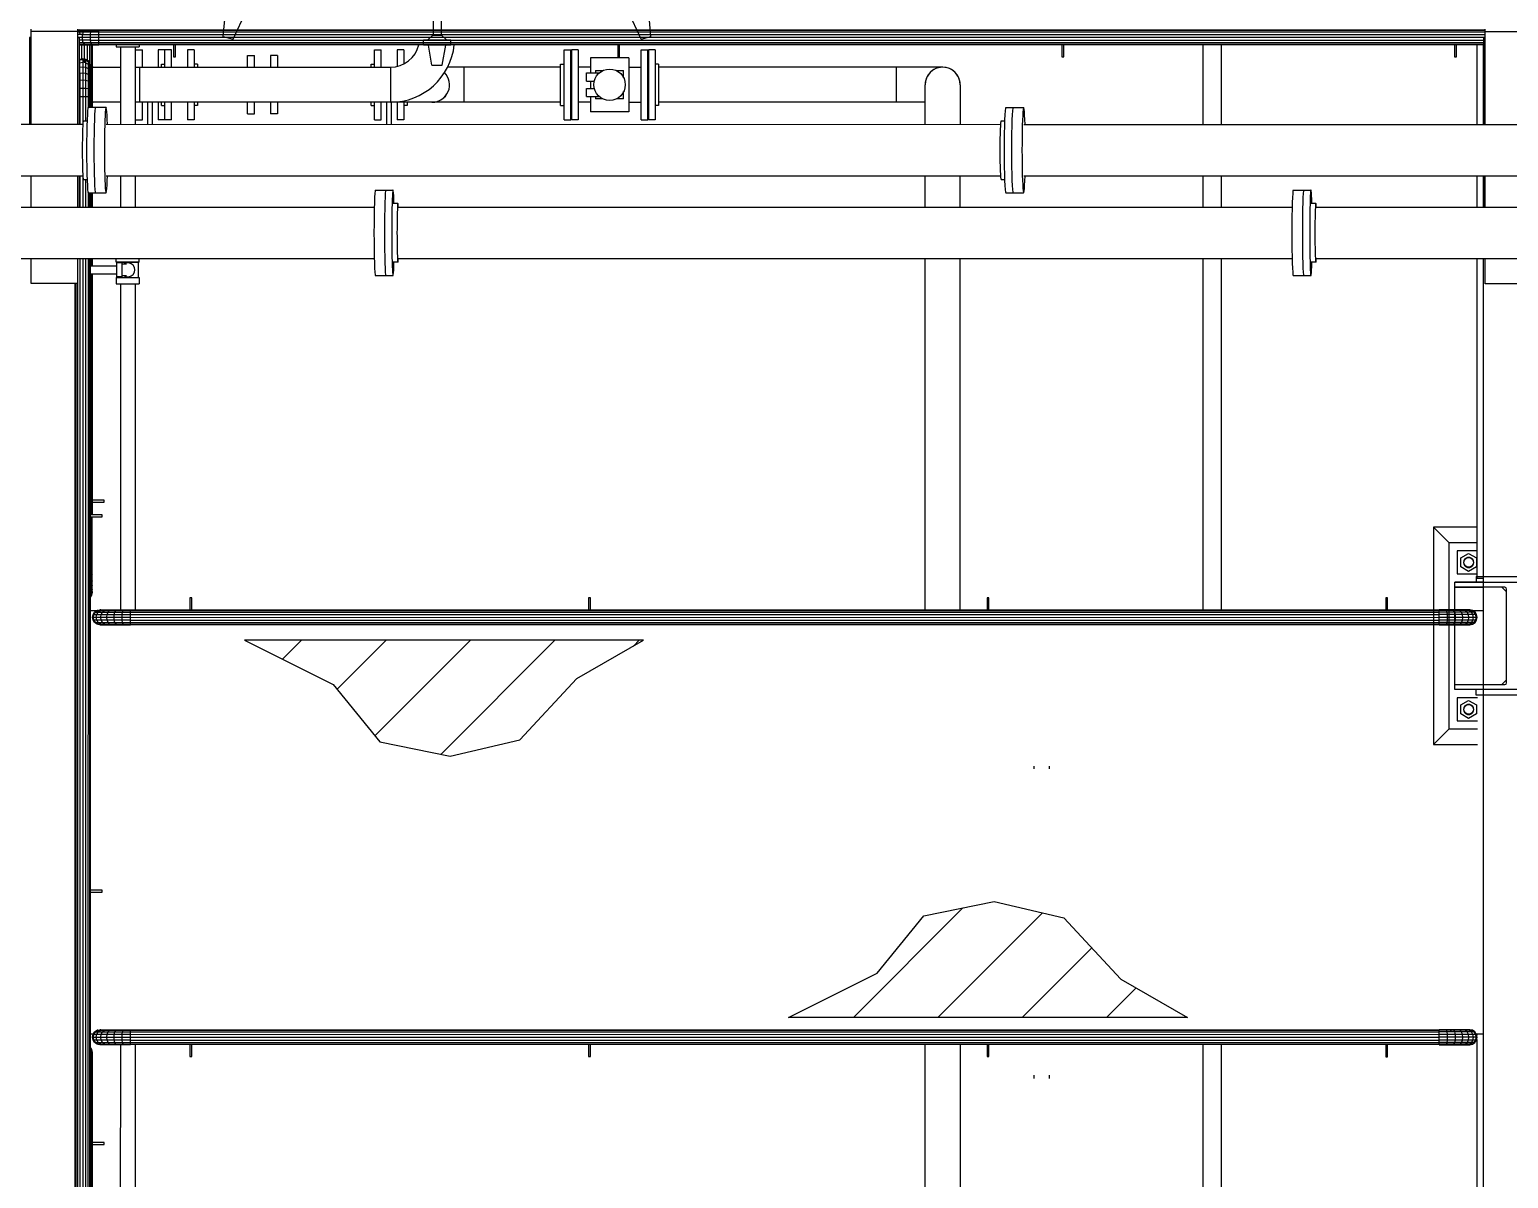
# Model space of a CAD drawing. Header units: metres. Extents: x 0 to 63075, y 0 to 44550.
# Drawn here: x 53892 to 54617, y 39429 to 39992 of the extents above; entities that cross this region are included whole.
import ezdxf

# ---------------------------------------------------------------- set-up
doc = ezdxf.new("R2010")
doc.units = ezdxf.units.M
doc.header["$LTSCALE"] = 75
for name, color, linetype in [('GSB', 7, 'Continuous'), ('ML6', 1, 'Continuous'), ('SL1', 8, 'Continuous')]:
    doc.layers.add(name, color=color, linetype=linetype)
pattern_1 = [(44.99813, (326091.56, -18363.04), (-137.8813, 137.89033), [])]

# ---------------------------------------------------------------- blocks, each defined once
blk = doc.blocks.new('A$C6bae614f')
at = {"layer": 'SL1'}
h = blk.add_hatch(dxfattribs=at)
h.set_pattern_fill('_USER', color=256, scale=195, angle=44.9981, style=0, pattern_type=0)
h.set_pattern_definition(pattern_1)
h.paths.add_polyline_path([(375044.6, 39139.6), (373741.3, 39139.7), (374030.6, 38995.4), (374183.1, 38808.2), (374412.5, 38761.2), (374640.9, 38814.4), (374827.2, 39014.7)])
h = blk.add_hatch(dxfattribs=at)
h.set_pattern_fill('_USER', color=256, scale=195, angle=44.9981, style=0, pattern_type=0)
h.set_pattern_definition(pattern_1)
h.paths.add_polyline_path([(376821.8, 37908.5), (375518.5, 37908.5), (375807.8, 38052.8), (375960.3, 38239.9), (376189.7, 38286.9), (376418.1, 38233.7), (376604.4, 38033.4)])
for p, q in [((374357.8, 41243), (374357.6, 41114.9)), ((374382.7, 41243), (374383, 41114.9)), ((373671.5, 41111.4), (373677.4, 41178.1)), ((373704, 41102.7), (373732.3, 41163.4)), ((375036.6, 41102.6), (375008.3, 41163.3)), ((375069, 41111.3), (375063.2, 41178)), ((373044.3, 40824.5), (373044.3, 41134.9)), ((373044.3, 41128.3), (373196.3, 41128.3)), ((373196.3, 40824.5), (373196.3, 41134.9)), ((373196.3, 41133.2), (373202.9, 41133.2)), ((373197.1, 41131.3), (373196.3, 41130.4)), ((373196.3, 41131.3), (373197.1, 41131.3)), ((373196.3, 41126), (373214.4, 41126)), ((373212.1, 41118.1), (373196.3, 41118.1)), ((373202.9, 41133.2), (373197.1, 41131.3)), ((373197.1, 41131.3), (373217.8, 41131.3)), ((373200.6, 41126), (373204.7, 41118.1)), ((373202.9, 41133.2), (373221.9, 41133.2)), ((373211.3, 41108.8), (373212.1, 41118.1)), ((373214.4, 41126), (373212.1, 41118.1)), ((373212.1, 41118.1), (373238, 41118.1)), ((373213.7, 41126), (373214.1, 41125)), ((373214.4, 41126), (373217.8, 41131.3)), ((373214.4, 41126), (373239.2, 41126)), ((373217.8, 41131.3), (373221.9, 41133.2)), ((373217.8, 41131.3), (373241, 41131.3)), ((373221.9, 41133.2), (373243, 41133.2)), ((373237.6, 41108.8), (373238, 41118.1)), ((373238, 41118.1), (373239.2, 41126)), ((373238, 41118.1), (373265.3, 41118.1)), ((373239.2, 41126), (373241, 41131.3)), ((373239.2, 41126), (373265.3, 41126)), ((373241, 41131.3), (373243, 41133.2)), ((373241, 41131.3), (373265.3, 41131.3)), ((373243, 41133.2), (373265.3, 41133.2)), ((373265.3, 41133.2), (377794.3, 41133)), ((373265.3, 41131.3), (373265.3, 41133.2)), ((373265.3, 41126), (373265.3, 41131.3)), ((373265.3, 41131.3), (377794.3, 41131.2)), ((373265.3, 41118.1), (373265.3, 41126)), ((373265.3, 41126), (377794.3, 41125.9)), ((373265.3, 41118.1), (377794.3, 41118)), ((373265.3, 41108.8), (373265.3, 41118.1)), ((374354.7, 41114.9), (374338.8, 41098.9)), ((374385.8, 41114.9), (374354.7, 41114.9)), ((374385.8, 41114.9), (374401.8, 41098.9)), ((377794.3, 40824.3), (377794.3, 41134.7)), ((377794.3, 41128.1), (377946.3, 41128.1)), ((373044.3, 41108.3), (373039.1, 41108.3)), ((373039.1, 41108.3), (373039.1, 40824.5)), ((373196.3, 41108.8), (373211.3, 41108.8)), ((373196.3, 41108.3), (373201.5, 41108.3)), ((373201.5, 40824.5), (373201.5, 41108.3)), ((373212.1, 41099.4), (373201.5, 41099.4)), ((373201.5, 41091.5), (373214.4, 41091.5)), ((373201.5, 41086.2), (373217.8, 41086.2)), ((373202.9, 41084.4), (373201.5, 41084.8)), ((373201.5, 41084.4), (373202.9, 41084.4)), ((373202.9, 41084.4), (373221.9, 41084.4)), ((373209.4, 41039.1), (373209.4, 41084.4)), ((373212.1, 41099.4), (373211.3, 41108.8)), ((373211.3, 41108.8), (373237.6, 41108.8)), ((373238, 41099.4), (373212.1, 41099.4)), ((373214.4, 41091.5), (373212.1, 41099.4)), ((373217.8, 41086.2), (373214.4, 41091.5)), ((373214.4, 41091.5), (373239.2, 41091.5)), ((373217.8, 41086.2), (373241, 41086.2)), ((373221.9, 41084.4), (373217.8, 41086.2)), ((373218.8, 41038.4), (373218.8, 41084.4)), ((373221.9, 41084.4), (373243, 41084.4)), ((373228.1, 41033.6), (373228.1, 41084.4)), ((373236, 41019.8), (373236, 41084.4)), ((373238, 41099.4), (373237.6, 41108.8)), ((373237.6, 41108.8), (373265.3, 41108.8)), ((373238, 41099.4), (377789.1, 41099.3)), ((373239.2, 41091.5), (373238, 41099.4)), ((373239.2, 41091.5), (373265.3, 41091.5)), ((373241, 41086.2), (373239.2, 41091.5)), ((373241, 41086.2), (373265.3, 41086.2)), ((373243, 41084.4), (373241, 41086.2)), ((373241.3, 40880), (373241.3, 41084.4)), ((373243, 41084.4), (373265.3, 41084.4)), ((373243.2, 41084.4), (373243.2, 40880)), ((373265.3, 41099.4), (373265.3, 41108.8)), ((373265.3, 41108.8), (377794.3, 41108.6)), ((373265.3, 41091.5), (373265.3, 41099.4)), ((373265.3, 41086.2), (373265.3, 41091.5)), ((373265.3, 41091.5), (377789.1, 41091.4)), ((373265.3, 41084.4), (373265.3, 41086.2)), ((373265.3, 41086.2), (377789.1, 41086.1)), ((377789.1, 41084.2), (373265.3, 41084.4)), ((373321.9, 41084.4), (373321.9, 41077.9)), ((373321.9, 41077.9), (373397.3, 41077.9)), ((373335.5, 41077.9), (373335.5, 40824.4)), ((373383.7, 41077.9), (373383.7, 40824.4)), ((373385, 41011), (373385, 41068.2)), ((373385, 41068.2), (373407.4, 41068.2)), ((373397.3, 41084.4), (373397.3, 41077.9)), ((373407.4, 41011), (373407.4, 41068.2)), ((373458.9, 41068.2), (373458.9, 41011)), ((373502.9, 41068.2), (373458.9, 41068.2)), ((373480.5, 41011), (373480.5, 41068.2)), ((373502.9, 41011), (373502.9, 41068.2)), ((373508.9, 41084.4), (373508.9, 41045.3)), ((373515.3, 41045.3), (373515.3, 41084.4)), ((373554.5, 41068.2), (373554.5, 41011)), ((373576.8, 41068.2), (373554.5, 41068.2)), ((373576.8, 41068.2), (373576.8, 41011)), ((373671.5, 41111.4), (373704, 41102.7)), ((374165.4, 41068.1), (374187.7, 41068.1)), ((374165.4, 41011), (374165.4, 41068.1)), ((374187.7, 41011), (374187.7, 41068.1)), ((374239.3, 41068.1), (374239.3, 41013.4)), ((374261.7, 41068.1), (374239.3, 41068.1)), ((374261.7, 41068.1), (374261.7, 41021.5)), ((374414.7, 41098.9), (374325.8, 41098.9)), ((374325.8, 41083.1), (374325.8, 41098.9)), ((374414.7, 41083.1), (374325.8, 41083.1)), ((374353.5, 41017.2), (374341.9, 41083.1)), ((374387.1, 41017.2), (374398.7, 41083.1)), ((374414.7, 41083.1), (374414.7, 41098.9)), ((374784.9, 40839.5), (374784.9, 41068.1)), ((374784.9, 41068.1), (374807.2, 41068.1)), ((374807.2, 40839.5), (374807.2, 41068.1)), ((374808.8, 41068.1), (374808.8, 40839.5)), ((374831.2, 41068.1), (374808.8, 41068.1)), ((374831.2, 41068.1), (374831.2, 40839.5)), ((374960.2, 41084.3), (374960.2, 41045.2)), ((374966.5, 41045.2), (374966.5, 41084.3)), ((375036.4, 40839.5), (375036.4, 41068.1)), ((375036.4, 41068.1), (375058.8, 41068.1)), ((375036.6, 41102.6), (375069, 41111.3)), ((375058.8, 40839.5), (375058.8, 41068.1)), ((375060.4, 41068.1), (375060.4, 40839.5)), ((375082.7, 41068.1), (375060.4, 41068.1)), ((375082.7, 41068.1), (375082.7, 40839.5)), ((376411.4, 41084.3), (376411.4, 41045.2)), ((376417.8, 41045.2), (376417.8, 41084.3)), ((376872.5, 40824.3), (376872.5, 41084.3)), ((376932.8, 40824.3), (376932.8, 41084.3)), ((377693.9, 41084.2), (377693.9, 41045.1)), ((377700.3, 41045.1), (377700.3, 41084.2)), ((377766.8, 41084.2), (377766.8, 40824.3)), ((377787.8, 41084.2), (377787.8, 40824.3)), ((377789.1, 41108.1), (377789.1, 40824.3)), ((377794.3, 41108.1), (377789.1, 41108.1)), ((373201.5, 41036.7), (373203.2, 41037.8)), ((373201.5, 41033.6), (373203.2, 41034.7)), ((373201.5, 41024.7), (373203.2, 41025.7)), ((373203.2, 41037.8), (373212.5, 41039.7)), ((373203.2, 41034.7), (373203.2, 41037.8)), ((373203.2, 41034.7), (373212.5, 41036.6)), ((373203.2, 41011.1), (373203.2, 41034.7)), ((373203.2, 41025.7), (373212.5, 41027.4)), ((373212.5, 41039.7), (373212.5, 41012.5)), ((373212.5, 41039.7), (373221.9, 41037.8)), ((373212.5, 41036.6), (373221.9, 41034.7)), ((373221.9, 41025.7), (373212.5, 41027.4)), ((373218.8, 41026.2), (373218.8, 41035.3)), ((373221.9, 41034), (373220.6, 41034.8)), ((373221.9, 41034.7), (373221.9, 41037.8)), ((373221.9, 41037.8), (373229.8, 41032.5)), ((373221.9, 41034.7), (373221.9, 41011.1)), ((373221.9, 41034.7), (373229.8, 41029.6)), ((373221.9, 41025.7), (373229.8, 41020.9)), ((373229.8, 41032.5), (373229.8, 41007)), ((373229.8, 41032.5), (373235.1, 41024.6)), ((373229.8, 41029.6), (373235.1, 41021.9)), ((373229.8, 41020.9), (373235.1, 41013.8)), ((373235.1, 41024.6), (373235.1, 41000.8)), ((373235.1, 41024.6), (373236.9, 41015.3)), ((373235.1, 41021.9), (373236.9, 41012.8)), ((373383.7, 41021.3), (373385, 41021.3)), ((373469.6, 41011), (373469.6, 41021.3)), ((373469.6, 41021.3), (373480.5, 41021.3)), ((373508.9, 41045.3), (373515.3, 41045.3)), ((373587.8, 41021.3), (373576.8, 41021.3)), ((373587.8, 41021.3), (373587.8, 41011)), ((373750.8, 41011), (373750.8, 41049.1)), ((373750.8, 41049.1), (373773.2, 41049.1)), ((373773.2, 41011), (373773.2, 41049.1)), ((373826.5, 41049.1), (373826.5, 41011)), ((373848.9, 41049.1), (373826.5, 41049.1)), ((373848.9, 41049.1), (373848.9, 41011)), ((374154.4, 41011), (374154.4, 41021.3)), ((374154.4, 41021.3), (374165.4, 41021.3)), ((374353.5, 41017.2), (374387.1, 41017.2)), ((374773.9, 40886.4), (374773.9, 41021.3)), ((374773.9, 41021.3), (374784.9, 41021.3)), ((374871.3, 41041.8), (374871.3, 40992.6)), ((374996.3, 41041.8), (374871.3, 41041.8)), ((374960.2, 41045.2), (374966.5, 41045.2)), ((374996.3, 41041.8), (374996.3, 40865.8)), ((375093.7, 41021.3), (375082.7, 41021.3)), ((375093.7, 41021.3), (375093.7, 40886.4)), ((376411.4, 41045.2), (376417.8, 41045.2)), ((377693.9, 41045.1), (377700.3, 41045.1)), ((373201.5, 41010.2), (373203.2, 41011.1)), ((373201.5, 40991), (373203.2, 40991.7)), ((373203.2, 41011.1), (373212.5, 41012.5)), ((373203.2, 40991.7), (373203.2, 41011.1)), ((373203.2, 40991.7), (373212.5, 40992.8)), ((373203.2, 40991.7), (373203.2, 40824.5)), ((373203.2, 40968.4), (373212.5, 40969.3)), ((373212.5, 41012.5), (373212.5, 40992.8)), ((373212.5, 41012.5), (373221.9, 41011.1)), ((373212.5, 40992.8), (373221.9, 40991.7)), ((373212.5, 40992.8), (373212.5, 40824.5)), ((373212.5, 40969.3), (373221.9, 40968.4)), ((373221.9, 41011.1), (373229.8, 41007)), ((373221.9, 41011.1), (373221.9, 40991.7)), ((373221.9, 40991.7), (373221.9, 40836.4)), ((373221.9, 40991.7), (373229.8, 40988.4)), ((373229.8, 41007), (373229.8, 40988.4)), ((373229.8, 41007), (373235.1, 41000.8)), ((373229.8, 40988.4), (373235.1, 40983.4)), ((373229.8, 40988.4), (373229.8, 40878.1)), ((373235.1, 41013.8), (373236.9, 41005.4)), ((373235.1, 41000.8), (373235.1, 40983.4)), ((373235.1, 41000.8), (373236.9, 40993.5)), ((373235.1, 40983.4), (373236.9, 40977.6)), ((373235.1, 40983.4), (373235.1, 40880)), ((373236.9, 41012.8), (373236.9, 41015.3)), ((373236.9, 41012.8), (373236.9, 40993.5)), ((373236.9, 40993.5), (373236.9, 40977.6)), ((373236.9, 40977.6), (373236.9, 40880)), ((373245.8, 41011), (373335.5, 41011)), ((373383.7, 41011), (374218.3, 41011)), ((373397.8, 41011), (373397.8, 40896.7)), ((374218.3, 41011), (374218.3, 40896.7)), ((374773.9, 41011), (374404.7, 41011)), ((374458.8, 40896.7), (374458.8, 41011)), ((374871.3, 41011), (374831.2, 41011)), ((374857.9, 40965.9), (374857.9, 40992.6)), ((374857.9, 40992.6), (374900.5, 40992.6)), ((374887.9, 40999.8), (374887.9, 40992.6)), ((374887.9, 40999.8), (374911.5, 40999.8)), ((374956.1, 40999.8), (374979.7, 40999.8)), ((374979.7, 40976.1), (374979.7, 40999.8)), ((374996.3, 41011), (375036.4, 41011)), ((376021.9, 41010.9), (375093.7, 41011)), ((375869.9, 41010.9), (375869.9, 40896.6)), ((373201.5, 40968), (373203.2, 40968.4)), ((373201.5, 40942.3), (373203.2, 40942.5)), ((373203.2, 40942.5), (373212.5, 40943)), ((373212.5, 40943), (373221.9, 40942.5)), ((373221.9, 40968.4), (373229.8, 40966.2)), ((373221.9, 40942.5), (373229.8, 40941.4)), ((373229.8, 40966.2), (373235.1, 40962.7)), ((373229.8, 40941.4), (373235.1, 40939.6)), ((373235.1, 40962.7), (373236.9, 40958.7)), ((373235.1, 40939.6), (373236.9, 40937.5)), ((374857.9, 40965.9), (374884.2, 40965.9)), ((374857.9, 40915.1), (374857.9, 40941.8)), ((374857.9, 40941.8), (374884.2, 40941.8)), ((374871.3, 40965.9), (374871.3, 40941.8)), ((374979.7, 40907.9), (374979.7, 40931.6)), ((375964.7, 40824.4), (375964.7, 40953.8)), ((376079, 40953.8), (376079, 40824.4)), ((373201.5, 40915.3), (373203.2, 40915.3)), ((373203.2, 40915.3), (373212.5, 40915.3)), ((373212.5, 40915.3), (373221.9, 40915.3)), ((373221.9, 40915.3), (373229.8, 40915.3)), ((373229.8, 40915.3), (373235.1, 40915.3)), ((373230.7, 40880), (373288.8, 40880)), ((373235.1, 40915.3), (373236.9, 40915.3)), ((373335.5, 40896.7), (373245.8, 40896.7)), ((374773.9, 40896.7), (373383.7, 40896.7)), ((373383.7, 40886.4), (373385, 40886.4)), ((373385, 40839.6), (373385, 40896.7)), ((373407.4, 40839.6), (373407.4, 40896.7)), ((373425.6, 40824.4), (373425.6, 40896.7)), ((373440.6, 40824.4), (373440.6, 40896.7)), ((373458.9, 40896.7), (373458.9, 40839.6)), ((373469.6, 40886.4), (373469.6, 40896.7)), ((373469.6, 40886.4), (373480.5, 40886.4)), ((373480.5, 40839.6), (373480.5, 40896.7)), ((373502.9, 40839.6), (373502.9, 40896.7)), ((373554.5, 40896.7), (373554.5, 40839.6)), ((373576.8, 40896.7), (373576.8, 40839.6)), ((373587.8, 40886.4), (373576.8, 40886.4)), ((373587.8, 40896.7), (373587.8, 40886.4)), ((373750.8, 40858.6), (373750.8, 40896.7)), ((373773.2, 40858.6), (373773.2, 40896.7)), ((373826.5, 40896.7), (373826.5, 40858.6)), ((373848.9, 40896.7), (373848.8, 40858.6)), ((374154.4, 40886.4), (374154.4, 40896.7)), ((374154.4, 40886.4), (374165.4, 40886.4)), ((374165.4, 40839.5), (374165.4, 40896.7)), ((374187.7, 40839.5), (374187.7, 40896.7)), ((374206, 40824.4), (374206, 40896.7)), ((374221, 40824.4), (374221, 40896.7)), ((374239.3, 40896.7), (374239.3, 40839.5)), ((374261.7, 40896.7), (374261.7, 40839.5)), ((374272.6, 40886.4), (374261.7, 40886.4)), ((374272.6, 40896.7), (374272.6, 40886.4)), ((374773.9, 40886.4), (374784.9, 40886.4)), ((374871.3, 40896.7), (374831.2, 40896.7)), ((374857.9, 40915.1), (374900.5, 40915.1)), ((374871.3, 40915.1), (374871.3, 40865.8)), ((374887.8, 40915.1), (374887.8, 40907.9)), ((374911.5, 40907.9), (374887.8, 40907.9)), ((374979.7, 40907.9), (374956.1, 40907.9)), ((374996.3, 40896.7), (375036.4, 40896.7)), ((375093.7, 40886.4), (375082.7, 40886.4)), ((375964.7, 40896.6), (375093.7, 40896.7)), ((376228.3, 40879.9), (376286.5, 40879.9)), ((370291.2, 40824.5), (373213.1, 40824.5)), ((373214.9, 40836.4), (373226.7, 40836.4)), ((373288.8, 40824.5), (376210.7, 40824.4)), ((373385, 40839.6), (373407.4, 40839.6)), ((373502.9, 40839.6), (373458.9, 40839.6)), ((373576.8, 40839.6), (373554.5, 40839.6)), ((373750.8, 40858.6), (373773.2, 40858.6)), ((373848.8, 40858.6), (373826.5, 40858.6)), ((374165.4, 40839.5), (374187.7, 40839.5)), ((374261.7, 40839.5), (374239.3, 40839.5)), ((374784.9, 40839.5), (374807.2, 40839.5)), ((374831.2, 40839.5), (374808.8, 40839.5)), ((374996.3, 40865.8), (374871.3, 40865.8)), ((375036.4, 40839.5), (375058.8, 40839.5)), ((375082.7, 40839.5), (375060.4, 40839.5)), ((376212.5, 40836.3), (376224.3, 40836.3)), ((376286.5, 40824.4), (379208.4, 40824.3)), ((370291.2, 40656.3), (373213.1, 40656.2)), ((373044.3, 40554.5), (373044.3, 40656.2)), ((373196.3, 40554.5), (373196.3, 40656.2)), ((373201.5, 40554.5), (373201.5, 40656.2)), ((373203.2, 40656.2), (373203.2, 40554.5)), ((373212.5, 40656.2), (373212.5, 40554.5)), ((373214.9, 40644.3), (373226.7, 40644.3)), ((373221.9, 40644.3), (373221.9, 40554.5)), ((373288.8, 40656.2), (376210.7, 40656.1)), ((373335.5, 40656.2), (373335.4, 40554.4)), ((373383.7, 40656.2), (373383.7, 40554.4)), ((375964.7, 40554.4), (375964.7, 40656.1)), ((376079, 40554.4), (376079, 40656.1)), ((376212.5, 40644.2), (376224.3, 40644.2)), ((376286.5, 40656.1), (379208.4, 40656)), ((376872.4, 40554.3), (376872.4, 40656.1)), ((376932.8, 40554.3), (376932.8, 40656.1)), ((377766.8, 40656), (377766.8, 40554.3)), ((377787.8, 40656), (377787.8, 40554.3)), ((377789.1, 40656), (377789.1, 40554.3)), ((377794.3, 40554.3), (377794.3, 40656)), ((373229.8, 40602.5), (373229.8, 40554.5)), ((373230.7, 40600.6), (373288.8, 40600.6)), ((373235.1, 40600.6), (373235.1, 40554.5)), ((373236.9, 40600.6), (373236.9, 40554.5)), ((373241.3, 40554.5), (373241.3, 40600.6)), ((373243.2, 40600.6), (373243.2, 40554.5)), ((374168.2, 40610), (374226.4, 40610)), ((376228.3, 40600.5), (376286.4, 40600.5)), ((377166.9, 40609.9), (377225, 40609.9)), ((371243.5, 40554.5), (374164.9, 40554.4)), ((374242.1, 40566.3), (374226.4, 40566.3)), ((374242.1, 40554.4), (377163.5, 40554.3)), ((377240.8, 40566.2), (377225, 40566.2)), ((377240.8, 40554.3), (380162.2, 40554.2)), ((371243.5, 40386.2), (374164.9, 40386.1)), ((373044.3, 40304.3), (373044.3, 40386.2)), ((373196.3, 40304.3), (373196.3, 40386.2)), ((373203.2, 40386.2), (373203.1, 36999.2)), ((373212.5, 40386.2), (373212.4, 36999.2)), ((373221.8, 40386.2), (373221.7, 36999.2)), ((373229.8, 40386.2), (373229.7, 36999.2)), ((373235.1, 40386.2), (373234.9, 36999.2)), ((373236.9, 40386.2), (373236.8, 36999.2)), ((373236.9, 40362.6), (373323, 40362.6)), ((373241.3, 40362.6), (373241.3, 40386.2)), ((373243.2, 40386.2), (373243.2, 40362.6)), ((373321.9, 40374.6), (373321.9, 40386.2)), ((373397.3, 40374.6), (373321.9, 40374.6)), ((373323, 40372.2), (373323, 40326.3)), ((373340.4, 40372.2), (373323, 40372.2)), ((373325, 40374.6), (373394.1, 40374.6)), ((373325, 40374.6), (373325, 40372.2)), ((373340.4, 40372.2), (373340.4, 40326.3)), ((373340.4, 40369.1), (373355.1, 40369.1)), ((373394.1, 40374.6), (373394.1, 40323.9)), ((373397.3, 40374.6), (373397.3, 40386.2)), ((374242.1, 40374.2), (374226.3, 40374.2)), ((374242.1, 40386.1), (377163.5, 40386)), ((375964.7, 39239.1), (375964.7, 40386.1)), ((376079, 39239.1), (376079, 40386.1)), ((376872.4, 39239.1), (376872.4, 40386.1)), ((376932.7, 39239.1), (376932.8, 40386.1)), ((377240.8, 40374.1), (377225, 40374.1)), ((377240.8, 40386), (380162.2, 40386)), ((377766.8, 40386), (377766.7, 39341.6)), ((377787.8, 40386), (377787.6, 35768.1)), ((377794.3, 40304.1), (377794.3, 40386)), ((373196.3, 40304.3), (373044.3, 40304.3)), ((373188, 36999.2), (373188.1, 40304.3)), ((373190, 40304.3), (373189.9, 36999.2)), ((373195.3, 40304.3), (373195.1, 36999.2)), ((373236.9, 40335.9), (373323, 40335.9)), ((373241.3, 39549.3), (373241.3, 40335.9)), ((373243.2, 40335.9), (373243.1, 39549.3)), ((373321.9, 40323.9), (373397.3, 40323.9)), ((373321.9, 40323.9), (373321.9, 40303.3)), ((373321.9, 40303.3), (373397.3, 40303.2)), ((373340.4, 40326.3), (373323, 40326.3)), ((373325, 40326.3), (373325, 40323.9)), ((373335.4, 40303.3), (373335.4, 39239.2)), ((373355.1, 40329.4), (373340.4, 40329.4)), ((373383.7, 40303.2), (373383.7, 39239.2)), ((373397.3, 40323.9), (373397.3, 40303.2)), ((374168.2, 40330.6), (374226.3, 40330.6)), ((377166.9, 40330.5), (377225, 40330.5)), ((377946.3, 40304.1), (377794.3, 40304.1)), ((373282.2, 39596.8), (373243.1, 39596.8)), ((373243.1, 39590.4), (373282.2, 39590.4)), ((373282.2, 39590.4), (373282.2, 39596.8)), ((373276, 39549.2), (373236.9, 39549.3)), ((373236.9, 39542.9), (373276, 39542.9)), ((373241.3, 39311.3), (373241.3, 39542.9)), ((373243.1, 39299.3), (373243.1, 39542.9)), ((373276, 39542.9), (373276, 39549.2)), ((377675.2, 39459.1), (377625.2, 39509.1)), ((377768.7, 39509.1), (377625.2, 39509.1)), ((377625.2, 39509.1), (377625.2, 38799.1)), ((377675.2, 39459.1), (377675.2, 38849.1)), ((377675.2, 39459.1), (377768.7, 39459.1)), ((377702.7, 39431.6), (377702.7, 39356.6)), ((377768.7, 39431.6), (377702.7, 39431.6)), ((377714.8, 39408.8), (377740.2, 39423.5)), ((377740.2, 39423.5), (377765.7, 39408.8)), ((373241.3, 39396.8), (373236.9, 39396.8)), ((373243.1, 39396.8), (373241.3, 39396.8)), ((373243.1, 39374.5), (373241.3, 39372.4)), ((377714.8, 39379.5), (377714.8, 39408.8)), ((377740.2, 39364.8), (377714.8, 39379.5)), ((377725.2, 39401.4), (377723.6, 39394.1)), ((377723.6, 39394.1), (377725.2, 39386.9)), ((377729.8, 39407.2), (377725.2, 39401.4)), ((377725.2, 39386.9), (377729.8, 39381.1)), ((377736.5, 39410.4), (377729.8, 39407.2)), ((377729.8, 39381.1), (377736.5, 39377.9)), ((377743.9, 39410.4), (377736.5, 39410.4)), ((377736.5, 39377.9), (377743.9, 39377.9)), ((377765.7, 39379.4), (377740.2, 39364.8)), ((377750.6, 39407.2), (377743.9, 39410.4)), ((377743.9, 39377.9), (377750.6, 39381.1)), ((377755.2, 39401.4), (377750.6, 39407.2)), ((377750.6, 39381.1), (377755.2, 39386.9)), ((377756.9, 39394.1), (377755.2, 39401.4)), ((377755.2, 39386.9), (377756.9, 39394.1)), ((377765.7, 39408.8), (377765.7, 39379.4)), ((373241.3, 39372.4), (373236.9, 39371)), ((373241.3, 39349.3), (373236.9, 39346.5)), ((373241.3, 39328.6), (373236.9, 39324.5)), ((373243.1, 39353.4), (373241.3, 39349.3)), ((373243.1, 39334.4), (373241.3, 39328.6)), ((377695.2, 39329.1), (378045.2, 39329.1)), ((377695.2, 38979.1), (377695.2, 39329.1)), ((377787.7, 39329.1), (377695.2, 39329.1)), ((377702.7, 39356.6), (377768.7, 39356.6)), ((377765.2, 39348.1), (377975.2, 39348.1)), ((377765.2, 39348.1), (377765.2, 39329.1)), ((377787.7, 39341.6), (377765.2, 39341.6)), ((373241.3, 39311.3), (373236.9, 39306.2)), ((373241.3, 39298.3), (373236.9, 39292.3)), ((373241.3, 39290.2), (373236.9, 39283.8)), ((373241.3, 39287.4), (373236.9, 39280.9)), ((373243.1, 39318.6), (373241.3, 39311.3)), ((373241.3, 39298.3), (373241.3, 39311.3)), ((373243.1, 39306.7), (373241.3, 39298.3)), ((373243.1, 39299.3), (373241.3, 39290.2)), ((373241.3, 39290.2), (373241.3, 39298.3)), ((373243.1, 39296.8), (373241.3, 39287.4)), ((373241.3, 39290.2), (373241.3, 39287.4)), ((373243.1, 39296.8), (373243.1, 39299.3)), ((373562.4, 39278.3), (373562.4, 39239.2)), ((373568.7, 39278.3), (373562.4, 39278.3)), ((373568.7, 39239.2), (373568.7, 39278.3)), ((374864.6, 39278.2), (374864.6, 39239.1)), ((374871, 39278.2), (374864.6, 39278.2)), ((374871, 39239.1), (374871, 39278.2)), ((376166.9, 39278.2), (376166.9, 39239.1)), ((376173.2, 39278.2), (376166.9, 39278.2)), ((376173.2, 39239.1), (376173.2, 39278.2)), ((377469.1, 39278.1), (377469.1, 39239)), ((377475.5, 39278.1), (377469.1, 39278.1)), ((377475.5, 39239), (377475.5, 39278.1)), ((377858, 39313.1), (377695.2, 39313.1)), ((377695.2, 39313.1), (377787.7, 39313.1)), ((377864, 39298.1), (377849, 39313.1)), ((377864, 39001.1), (377864, 39307.1)), ((373236.9, 39236.8), (373258.6, 39236.8)), ((373246.2, 39224.1), (373251.5, 39232)), ((373249.2, 39224.1), (373254.4, 39232)), ((373251.5, 39232), (373259.4, 39237.3)), ((373254.4, 39232), (373251.5, 39232)), ((373254.4, 39232), (373262.1, 39237.3)), ((373254.4, 39232), (373368.7, 39232)), ((373258.3, 39224.1), (373263.1, 39232)), ((373259.4, 39237.3), (373268.7, 39239.2)), ((373262.1, 39237.3), (373259.4, 39237.3)), ((373262.1, 39237.3), (373271.2, 39239.2)), ((373262.1, 39237.3), (373368.7, 39237.3)), ((373263.1, 39232), (373270.2, 39237.3)), ((373271.2, 39239.2), (373268.7, 39239.2)), ((373270.2, 39237.3), (373278.6, 39239.2)), ((373271.2, 39239.2), (373368.7, 39239.2)), ((373272.9, 39224.1), (373277, 39232)), ((373277, 39232), (373283.2, 39237.3)), ((373283.2, 39237.3), (373290.5, 39239.2)), ((373292.3, 39224.1), (373295.6, 39232)), ((373295.6, 39232), (373300.5, 39237.3)), ((373300.5, 39237.3), (373306.4, 39239.2)), ((373315.5, 39224.1), (373317.8, 39232)), ((373317.8, 39232), (373321.3, 39237.3)), ((373321.3, 39237.3), (373325.3, 39239.2)), ((373341.5, 39224.1), (373342.6, 39232)), ((373342.6, 39232), (373344.4, 39237.3)), ((373344.4, 39237.3), (373346.5, 39239.2)), ((373368.7, 39239.2), (377643.7, 39239)), ((373368.7, 39237.3), (373368.7, 39239.2)), ((373368.7, 39237.3), (377643.7, 39237.2)), ((373368.7, 39232), (373368.7, 39237.3)), ((373368.7, 39232), (377643.7, 39231.9)), ((373368.7, 39224.1), (373368.7, 39232)), ((377743.7, 39239), (377643.7, 39239)), ((377643.7, 39237.2), (377643.7, 39239)), ((377643.7, 39231.9), (377643.7, 39237.2)), ((377753.1, 39237.2), (377643.7, 39237.2)), ((377761, 39231.9), (377643.7, 39231.9)), ((377643.7, 39224), (377643.7, 39231.9)), ((377668.1, 39237.2), (377666, 39239)), ((377669.8, 39231.9), (377668.1, 39237.2)), ((377671, 39224), (377669.8, 39231.9)), ((377691.2, 39237.2), (377687.1, 39239)), ((377694.6, 39231.9), (377691.2, 39237.2)), ((377696.9, 39224), (377694.6, 39231.9)), ((377711.9, 39237.2), (377706.1, 39239)), ((377716.8, 39231.9), (377711.9, 39237.2)), ((377720.1, 39224), (377716.8, 39231.9)), ((377729.2, 39237.2), (377721.9, 39239)), ((377735.4, 39231.9), (377729.2, 39237.2)), ((377742.2, 39237.2), (377733.8, 39239)), ((377739.5, 39224), (377735.4, 39231.9)), ((377750.3, 39237.2), (377741.2, 39239)), ((377749.4, 39231.9), (377742.2, 39237.2)), ((377753.1, 39237.2), (377743.7, 39239)), ((377754.1, 39224), (377749.4, 39231.9)), ((377758, 39231.9), (377750.3, 39237.2)), ((377761, 39231.9), (377753.1, 39237.2)), ((377753.9, 39236.6), (377787.7, 39236.6)), ((377763.2, 39224), (377758, 39231.9)), ((377766.3, 39224), (377761, 39231.9)), ((373244.3, 39214.8), (373246.2, 39224.1)), ((373247.4, 39214.8), (373244.3, 39214.8)), ((373246.2, 39205.4), (373244.3, 39214.8)), ((373249.2, 39224.1), (373246.2, 39224.1)), ((373251.5, 39197.5), (373246.2, 39205.4)), ((373249.2, 39205.4), (373246.2, 39205.4)), ((373247.4, 39214.8), (373249.2, 39224.1)), ((373247.4, 39214.8), (373256.6, 39214.8)), ((373249.2, 39205.4), (373247.4, 39214.8)), ((373249.2, 39224.1), (373368.7, 39224.1)), ((373254.4, 39197.5), (373249.2, 39205.4)), ((373368.7, 39205.4), (373249.2, 39205.4)), ((373254.4, 39197.5), (373251.5, 39197.5)), ((373259.4, 39192.2), (373251.5, 39197.5)), ((373254.4, 39197.5), (373277, 39197.5)), ((373262.1, 39192.2), (373254.4, 39197.5)), ((373256.6, 39214.8), (373258.3, 39224.1)), ((373258.3, 39205.4), (373256.6, 39214.8)), ((373256.6, 39214.8), (373368.7, 39214.8)), ((373263.1, 39197.5), (373258.3, 39205.4)), ((373262.1, 39192.2), (373259.4, 39192.2)), ((373268.7, 39190.4), (373259.4, 39192.2)), ((373262.1, 39192.2), (373344.4, 39192.2)), ((373271.2, 39190.4), (373262.1, 39192.2)), ((373270.2, 39192.2), (373263.1, 39197.5)), ((373268.7, 39190.4), (373271.2, 39190.4)), ((373278.6, 39190.4), (373270.2, 39192.2)), ((373271.2, 39190.4), (373278.6, 39190.4)), ((373271.5, 39214.8), (373272.9, 39224.1)), ((373272.9, 39205.4), (373271.5, 39214.8)), ((373277, 39197.5), (373272.9, 39205.4)), ((373283.2, 39192.2), (373277, 39197.5)), ((373277, 39197.5), (373295.6, 39197.5)), ((373278.6, 39190.4), (373290.5, 39190.4)), ((373290.5, 39190.4), (373283.2, 39192.2)), ((373290.5, 39190.4), (373346.5, 39190.4)), ((373291.2, 39214.8), (373292.3, 39224.1)), ((373292.3, 39205.4), (373291.2, 39214.8)), ((373295.6, 39197.5), (373292.3, 39205.4)), ((373300.5, 39192.2), (373295.6, 39197.5)), ((373295.6, 39197.5), (373342.6, 39197.5)), ((373306.4, 39190.4), (373300.5, 39192.2)), ((373314.7, 39214.8), (373315.5, 39224.1)), ((373315.5, 39205.4), (373314.7, 39214.8)), ((373317.8, 39197.5), (373315.5, 39205.4)), ((373321.3, 39192.2), (373317.8, 39197.5)), ((373325.3, 39190.4), (373321.3, 39192.2)), ((373341, 39214.8), (373341.5, 39224.1)), ((373341.5, 39205.4), (373341, 39214.8)), ((373342.6, 39197.5), (373341.5, 39205.4)), ((373342.6, 39197.5), (373368.7, 39197.5)), ((373344.4, 39192.2), (373342.6, 39197.5)), ((373344.4, 39192.2), (373368.7, 39192.2)), ((373346.5, 39190.4), (373344.4, 39192.2)), ((373346.5, 39190.4), (373368.7, 39190.4)), ((373368.7, 39214.8), (373368.7, 39224.1)), ((373368.7, 39224.1), (377643.7, 39224)), ((373368.7, 39205.4), (373368.7, 39214.8)), ((373368.7, 39214.8), (377643.7, 39214.6)), ((373368.7, 39205.4), (377643.7, 39205.3)), ((373368.7, 39197.5), (373368.7, 39205.4)), ((373368.7, 39197.5), (377643.7, 39197.4)), ((373368.7, 39192.2), (373368.7, 39197.5)), ((373368.7, 39190.4), (373368.7, 39192.2)), ((373368.7, 39192.2), (377643.7, 39192.1)), ((377643.7, 39190.2), (373368.7, 39190.4)), ((377643.7, 39214.6), (377643.7, 39224)), ((377766.3, 39224), (377643.7, 39224)), ((377643.7, 39205.3), (377643.7, 39214.6)), ((377768.1, 39214.6), (377643.7, 39214.6)), ((377766.3, 39205.3), (377643.7, 39205.3)), ((377643.7, 39197.4), (377643.7, 39205.3)), ((377761, 39197.4), (377643.7, 39197.4)), ((377643.7, 39192.1), (377643.7, 39197.4)), ((377643.7, 39190.2), (377643.7, 39192.1)), ((377753.1, 39192.1), (377643.7, 39192.1)), ((377643.7, 39190.2), (377743.7, 39190.2)), ((377666, 39190.2), (377668.1, 39192.1)), ((377668.1, 39192.1), (377669.8, 39197.4)), ((377669.8, 39197.4), (377671, 39205.3)), ((377671.4, 39214.6), (377671, 39224)), ((377671, 39205.3), (377671.4, 39214.6)), ((377687.1, 39190.2), (377691.2, 39192.1)), ((377691.2, 39192.1), (377694.6, 39197.4)), ((377694.6, 39197.4), (377696.9, 39205.3)), ((377697.7, 39214.6), (377696.9, 39224)), ((377696.9, 39205.3), (377697.7, 39214.6)), ((377706.1, 39190.2), (377711.9, 39192.1)), ((377711.9, 39192.1), (377716.8, 39197.4)), ((377716.8, 39197.4), (377720.1, 39205.3)), ((377721.3, 39214.6), (377720.1, 39224)), ((377720.1, 39205.3), (377721.3, 39214.6)), ((377721.9, 39190.2), (377729.2, 39192.1)), ((377729.2, 39192.1), (377735.4, 39197.4)), ((377733.8, 39190.2), (377742.2, 39192.1)), ((377735.4, 39197.4), (377739.5, 39205.3)), ((377741, 39214.6), (377739.5, 39224)), ((377739.5, 39205.3), (377741, 39214.6)), ((377741.2, 39190.2), (377750.3, 39192.1)), ((377742.2, 39192.1), (377749.4, 39197.4)), ((377743.7, 39190.2), (377753.1, 39192.1)), ((377749.4, 39197.4), (377754.1, 39205.3)), ((377750.3, 39192.1), (377758, 39197.4)), ((377753.1, 39192.1), (377761, 39197.4)), ((377755.8, 39214.6), (377754.1, 39224)), ((377754.1, 39205.3), (377755.8, 39214.6)), ((377758, 39197.4), (377763.2, 39205.3)), ((377761, 39197.4), (377766.3, 39205.3)), ((377765, 39214.6), (377763.2, 39224)), ((377763.2, 39205.3), (377765, 39214.6)), ((377768.1, 39214.6), (377766.3, 39224)), ((377766.3, 39205.3), (377768.1, 39214.6)), ((377695.2, 38995.1), (377858, 38995.1)), ((377849, 38995.1), (377864, 39010.1)), ((378045.2, 38979.1), (377695.2, 38979.1)), ((377702.7, 38951.6), (377702.7, 38876.6)), ((377768.7, 38951.6), (377702.7, 38951.6)), ((377714.8, 38928.8), (377740.2, 38943.5)), ((377740.2, 38943.5), (377765.6, 38928.8)), ((377765.2, 38960.1), (377765.2, 38979.1)), ((377975.2, 38960.1), (377765.2, 38960.1)), ((377714.8, 38899.5), (377714.8, 38928.8)), ((377740.2, 38884.8), (377714.8, 38899.5)), ((377725.2, 38921.4), (377723.5, 38914.1)), ((377723.5, 38914.1), (377725.2, 38906.9)), ((377729.8, 38927.2), (377725.2, 38921.4)), ((377725.2, 38906.9), (377729.8, 38901.1)), ((377736.5, 38930.4), (377729.8, 38927.2)), ((377729.8, 38901.1), (377736.5, 38897.9)), ((377743.9, 38930.4), (377736.5, 38930.4)), ((377736.5, 38897.9), (377743.9, 38897.9)), ((377765.6, 38899.4), (377740.2, 38884.8)), ((377750.6, 38927.2), (377743.9, 38930.4)), ((377743.9, 38897.9), (377750.6, 38901.1)), ((377755.2, 38921.4), (377750.6, 38927.2)), ((377750.6, 38901.1), (377755.2, 38906.9)), ((377756.9, 38914.1), (377755.2, 38921.4)), ((377755.2, 38906.9), (377756.9, 38914.1)), ((377765.6, 38928.8), (377765.6, 38899.4)), ((377675.2, 38849.1), (377625.2, 38799.1)), ((377768.7, 38849.1), (377675.2, 38849.1)), ((377702.7, 38876.6), (377768.7, 38876.6)), ((377625.2, 38799.1), (377768.7, 38799.1)), ((376320.2, 38729.2), (376320.2, 38719.6)), ((376370.2, 38729.2), (376370.2, 38719.6)), ((373275.9, 38323.4), (373236.8, 38323.4)), ((373236.8, 38317), (373275.9, 38317)), ((373275.9, 38317), (373275.9, 38323.4)), ((373246.6, 37853.8), (373236.8, 37853.8)), ((373244.3, 37843.8), (373246.1, 37853.1)), ((373247.4, 37843.8), (373244.3, 37843.8)), ((373246.1, 37834.4), (373244.3, 37843.8)), ((373246.1, 37853.1), (373251.4, 37861)), ((373249.2, 37853.1), (373246.1, 37853.1)), ((373251.4, 37826.5), (373246.1, 37834.4)), ((373249.2, 37834.4), (373246.1, 37834.4)), ((373247.4, 37843.8), (373249.2, 37853.1)), ((373247.4, 37843.8), (373256.6, 37843.8)), ((373249.2, 37834.4), (373247.4, 37843.8)), ((373249.2, 37853.1), (373254.4, 37861)), ((373249.2, 37853.1), (373368.7, 37853.1)), ((373254.4, 37826.5), (373249.2, 37834.4)), ((373368.7, 37834.4), (373249.2, 37834.4)), ((373251.4, 37861), (373259.3, 37866.3)), ((373254.4, 37861), (373251.4, 37861)), ((373254.4, 37861), (373262.1, 37866.3)), ((373254.4, 37861), (373263, 37861)), ((373256.6, 37843.8), (373258.3, 37853.1)), ((373258.3, 37834.4), (373256.6, 37843.8)), ((373256.6, 37843.8), (373368.7, 37843.8)), ((373258.3, 37853.1), (373263, 37861)), ((373263, 37826.5), (373258.3, 37834.4)), ((373259.3, 37866.3), (373268.7, 37868.2)), ((373262.1, 37866.3), (373259.3, 37866.3)), ((373262.1, 37866.3), (373271.2, 37868.2)), ((373262.1, 37866.3), (373270.2, 37866.3)), ((373263, 37861), (373270.2, 37866.3)), ((373263, 37861), (373368.7, 37861)), ((373271.2, 37868.2), (373268.7, 37868.2)), ((373270.2, 37866.3), (373278.6, 37868.2)), ((373270.2, 37866.3), (373368.7, 37866.3)), ((373271.2, 37868.2), (373368.7, 37868.2)), ((373271.4, 37843.8), (373272.9, 37853.1)), ((373272.9, 37834.4), (373271.4, 37843.8)), ((373272.9, 37853.1), (373277, 37861)), ((373277, 37826.5), (373272.9, 37834.4)), ((373277, 37861), (373283.2, 37866.3)), ((373283.2, 37866.3), (373290.5, 37868.2)), ((373291.1, 37843.8), (373292.3, 37853.1)), ((373292.3, 37834.4), (373291.1, 37843.8)), ((373292.3, 37853.1), (373295.6, 37861)), ((373295.6, 37826.5), (373292.3, 37834.4)), ((373295.6, 37861), (373300.5, 37866.3)), ((373300.5, 37866.3), (373306.3, 37868.2)), ((373314.7, 37843.8), (373315.5, 37853.1)), ((373315.5, 37834.4), (373314.7, 37843.8)), ((373315.5, 37853.1), (373317.8, 37861)), ((373317.8, 37826.5), (373315.5, 37834.4)), ((373317.8, 37861), (373321.2, 37866.3)), ((373321.2, 37866.3), (373325.3, 37868.2)), ((373341, 37843.8), (373341.4, 37853.1)), ((373341.4, 37834.4), (373341, 37843.8)), ((373341.4, 37853.1), (373342.6, 37861)), ((373342.6, 37826.5), (373341.4, 37834.4)), ((373342.6, 37861), (373344.3, 37866.3)), ((373344.3, 37866.3), (373346.4, 37868.2)), ((373368.7, 37868.2), (377643.7, 37868)), ((373368.7, 37866.3), (373368.7, 37868.2)), ((373368.7, 37866.3), (377643.7, 37866.2)), ((373368.7, 37861), (373368.7, 37866.3)), ((373368.7, 37861), (377643.7, 37860.9)), ((373368.7, 37853.1), (373368.7, 37861)), ((373368.7, 37843.8), (373368.7, 37853.1)), ((373368.7, 37853.1), (377643.7, 37853)), ((373368.7, 37834.4), (373368.7, 37843.8)), ((373368.7, 37843.8), (377643.7, 37843.6)), ((373368.7, 37834.4), (377643.7, 37834.3)), ((373368.7, 37826.5), (373368.7, 37834.4)), ((377743.7, 37868), (377643.7, 37868)), ((377643.7, 37866.2), (377643.7, 37868)), ((377643.7, 37860.9), (377643.7, 37866.2)), ((377753, 37866.2), (377643.7, 37866.2)), ((377760.9, 37860.9), (377643.7, 37860.9)), ((377643.7, 37853), (377643.7, 37860.9)), ((377643.7, 37843.6), (377643.7, 37853)), ((377766.2, 37853), (377643.7, 37853)), ((377643.7, 37834.3), (377643.7, 37843.6)), ((377768.1, 37843.6), (377643.7, 37843.6)), ((377766.2, 37834.3), (377643.7, 37834.3)), ((377643.7, 37826.4), (377643.7, 37834.3)), ((377668, 37866.2), (377665.9, 37868)), ((377669.8, 37860.9), (377668, 37866.2)), ((377670.9, 37853), (377669.8, 37860.9)), ((377669.8, 37826.4), (377670.9, 37834.3)), ((377671.4, 37843.6), (377670.9, 37853)), ((377670.9, 37834.3), (377671.4, 37843.6)), ((377683, 37866.2), (377679.6, 37860.9)), ((377691.1, 37866.2), (377687.1, 37868)), ((377691.1, 37866.2), (377694.6, 37860.9)), ((377696.8, 37853), (377694.6, 37860.9)), ((377694.6, 37826.4), (377696.8, 37834.3)), ((377697.7, 37843.6), (377696.8, 37853)), ((377696.8, 37834.3), (377697.7, 37843.6)), ((377706, 37868), (377700.2, 37866.2)), ((377706, 37868), (377711.9, 37866.2)), ((377716.8, 37860.9), (377711.9, 37866.2)), ((377720.1, 37853), (377716.8, 37860.9)), ((377716.8, 37826.4), (377720.1, 37834.3)), ((377721.2, 37843.6), (377720.1, 37853)), ((377720.1, 37834.3), (377721.2, 37843.6)), ((377729.2, 37866.2), (377721.9, 37868)), ((377735.4, 37860.9), (377729.2, 37866.2)), ((377742.2, 37866.2), (377733.8, 37868)), ((377739.5, 37853), (377735.4, 37860.9)), ((377735.4, 37826.4), (377739.5, 37834.3)), ((377740.9, 37843.6), (377739.5, 37853)), ((377739.5, 37834.3), (377740.9, 37843.6)), ((377750.3, 37866.2), (377741.2, 37868)), ((377749.3, 37860.9), (377742.2, 37866.2)), ((377743.7, 37868), (377742.4, 37867.8)), ((377743.7, 37868), (377753, 37866.2)), ((377754.1, 37853), (377749.3, 37860.9)), ((377749.3, 37826.4), (377754.1, 37834.3)), ((377750.3, 37866.2), (377758, 37860.9)), ((377760.9, 37860.9), (377753, 37866.2)), ((377755.8, 37843.6), (377754.1, 37853)), ((377754.1, 37834.3), (377755.8, 37843.6)), ((377763.1, 37853), (377758, 37860.9)), ((377758, 37826.4), (377763.1, 37834.3)), ((377766.2, 37853), (377760.9, 37860.9)), ((377760.9, 37826.4), (377766.2, 37834.3)), ((377765, 37843.6), (377763.1, 37853)), ((377763.1, 37834.3), (377765, 37843.6)), ((377787.7, 37853.6), (377765.8, 37853.6)), ((377768.1, 37843.6), (377766.2, 37853)), ((377766.2, 37834.3), (377768.1, 37843.6)), ((377766.7, 37836.6), (377766.6, 35768.1)), ((377766.7, 37853.6), (377766.7, 37850.7)), ((373236.8, 37809.7), (373241.2, 37803.1)), ((373236.8, 37806.8), (373241.2, 37800.4)), ((373236.8, 37798.2), (373241.2, 37792.3)), ((373236.8, 37784.4), (373241.2, 37779.3)), ((373241.2, 37803.1), (373241.2, 37097.5)), ((373241.2, 37803.1), (373243.1, 37793.8)), ((373241.2, 37800.4), (373243.1, 37791.3)), ((373241.2, 37792.3), (373243.1, 37783.9)), ((373243.1, 37793.8), (373243.1, 37097.5)), ((373254.4, 37826.5), (373251.4, 37826.5)), ((373259.3, 37821.2), (373251.4, 37826.5)), ((373254.4, 37826.5), (373263, 37826.5)), ((373262.1, 37821.2), (373254.4, 37826.5)), ((373262.1, 37821.2), (373259.3, 37821.2)), ((373268.7, 37819.4), (373259.3, 37821.2)), ((373262.1, 37821.2), (373270.2, 37821.2)), ((373271.2, 37819.4), (373262.1, 37821.2)), ((373263, 37826.5), (373342.6, 37826.5)), ((373270.2, 37821.2), (373263, 37826.5)), ((373268.7, 37819.4), (373271.2, 37819.4)), ((373278.6, 37819.4), (373270.2, 37821.2)), ((373270.2, 37821.2), (373283.2, 37821.2)), ((373271.2, 37819.4), (373346.4, 37819.4)), ((373283.2, 37821.2), (373277, 37826.5)), ((373283.2, 37821.2), (373344.3, 37821.2)), ((373290.5, 37819.4), (373283.2, 37821.2)), ((373300.5, 37821.2), (373295.6, 37826.5)), ((373306.3, 37819.4), (373300.5, 37821.2)), ((373321.2, 37821.2), (373317.8, 37826.5)), ((373325.3, 37819.4), (373321.2, 37821.2)), ((373335.4, 37819.4), (373335.3, 37190)), ((373342.6, 37826.5), (373368.7, 37826.5)), ((373344.3, 37821.2), (373342.6, 37826.5)), ((373344.3, 37821.2), (373368.7, 37821.2)), ((373346.4, 37819.4), (373344.3, 37821.2)), ((373346.4, 37819.4), (373368.7, 37819.4)), ((373368.7, 37826.5), (377643.7, 37826.4)), ((373368.7, 37821.2), (373368.7, 37826.5)), ((373368.7, 37819.4), (373368.7, 37821.2)), ((373368.7, 37821.2), (377643.7, 37821.1)), ((377643.7, 37819.2), (373368.7, 37819.4)), ((373383.6, 37819.4), (373383.6, 37190)), ((373562.3, 37819.4), (373562.3, 37780.3)), ((373562.3, 37780.3), (373568.7, 37780.3)), ((373568.7, 37780.3), (373568.7, 37819.4)), ((374864.6, 37819.3), (374864.6, 37780.2)), ((374864.6, 37780.2), (374870.9, 37780.2)), ((374870.9, 37780.2), (374870.9, 37819.3)), ((375964.6, 36305.8), (375964.6, 37819.3)), ((376078.9, 37819.3), (376078.9, 36305.8)), ((376166.8, 37819.3), (376166.8, 37780.2)), ((376166.8, 37780.2), (376173.2, 37780.2)), ((376173.2, 37780.2), (376173.2, 37819.3)), ((376872.3, 36369.3), (376872.4, 37819.3)), ((376932.6, 36369.3), (376932.7, 37819.3)), ((377469.1, 37819.2), (377469.1, 37780.1)), ((377469.1, 37780.1), (377475.4, 37780.1)), ((377475.4, 37780.1), (377475.4, 37819.2)), ((377760.9, 37826.4), (377643.7, 37826.4)), ((377643.7, 37821.1), (377643.7, 37826.4)), ((377643.7, 37819.2), (377643.7, 37821.1)), ((377753, 37821.1), (377643.7, 37821.1)), ((377643.7, 37819.2), (377743.7, 37819.2)), ((377665.9, 37819.2), (377668, 37821.1)), ((377668, 37821.1), (377669.8, 37826.4)), ((377687.1, 37819.2), (377691.1, 37821.1)), ((377691.1, 37821.1), (377694.6, 37826.4)), ((377706, 37819.2), (377711.8, 37821.1)), ((377711.8, 37821.1), (377716.8, 37826.4)), ((377721.9, 37819.2), (377729.2, 37821.1)), ((377729.2, 37821.1), (377735.4, 37826.4)), ((377733.8, 37819.2), (377742.2, 37821.1)), ((377741.2, 37819.2), (377750.3, 37821.1)), ((377742.2, 37821.1), (377749.3, 37826.4)), ((377743.7, 37819.2), (377753, 37821.1)), ((377750.3, 37821.1), (377758, 37826.4)), ((377753, 37821.1), (377760.9, 37826.4)), ((373236.8, 37766), (373241.2, 37761.9)), ((373236.8, 37744.1), (373241.2, 37741.2)), ((373241.2, 37779.3), (373243.1, 37772)), ((373241.2, 37761.9), (373243.1, 37756.1)), ((373241.2, 37741.2), (373243.1, 37737.2)), ((373236.8, 37719.6), (373241.2, 37718.1)), ((373236.8, 37693.8), (373241.2, 37693.8)), ((373241.2, 37718.1), (373243.1, 37716)), ((373241.2, 37693.8), (373243.1, 37693.8)), ((376320.2, 37719.6), (376320.2, 37709.2)), ((376370.2, 37719.6), (376370.2, 37709.2)), ((373282.2, 37500.1), (373243.1, 37500.1)), ((373243.1, 37493.8), (373282.2, 37493.8)), ((373282.2, 37493.8), (373282.2, 37500.1))]:
    blk.add_line(p, q, dxfattribs=at)
for points in [[(375044.6, 39139.6), (373741.3, 39139.7), (374030.6, 38995.4), (374183.1, 38808.2), (374412.5, 38761.2), (374640.9, 38814.4), (374827.2, 39014.7)], [(376821.8, 37908.5), (375518.5, 37908.5), (375807.8, 38052.8), (375960.3, 38239.9), (376189.7, 38286.9), (376418.1, 38233.7), (376604.4, 38033.4)]]:
    blk.add_lwpolyline(points, close=True, dxfattribs=at)
for centre, radius in [((374933.8, 40953.8), 51.1), ((377740.2, 39394.1), 16), ((377740.2, 38914.1), 16)]:
    blk.add_circle(centre, radius, dxfattribs=at)
for centre, radius, start, end in [((374218.3, 41105.8), 209.1, 269.9981, 354.0981), ((374218.3, 41105.8), 94.8, 269.9981, 346.8972), ((373245.8, 40953.9), 57.1, 89.9981, 92.6598), ((373245.8, 40953.9), 57.2, 89.4622, 92.6596), ((374353.8, 40953.8), 57.2, 269.4622, 44.1894), ((374353.8, 40953.8), 57.1, 269.9981, 44.1888), ((376021.9, 40953.8), 57.1, 359.9981, 179.9981), ((376021.9, 40953.8), 57.2, 359.4622, 180.534), ((373245.8, 40953.9), 57.1, 267.3365, 269.9981), ((373245.8, 40953.9), 57.2, 267.3366, 270.534), ((373359.6, 40349.3), 23, 239.5263, 120.47), ((377858, 39307.1), 6, 359.9981, 89.9981), ((377858, 39001.1), 6, 269.9981, 359.9981)]:
    blk.add_arc(centre, radius, start, end, dxfattribs=at)
for centre, major_axis, ratio, start_param, end_param in [((373230.7, 40740.3), (0, 139.7), 0.039582, 0, 1.570796), ((373254.5, 40740.3), (0, 139.7), 0.039582, 0, 1.570796), ((373288.8, 40740.3), (0, 139.7), 0.039582, 5.358734, 7.853982), ((376228.3, 40740.2), (0, 139.7), 0.039582, 0, 1.570796), ((376252.2, 40740.2), (0, 139.7), 0.039582, 0, 1.570796), ((376286.5, 40740.2), (0, 139.7), 0.039582, 5.358734, 7.853982), ((373214.9, 40740.3), (0, 96), 0.039582, 0, 1.570796), ((376212.5, 40740.2), (0, 96), 0.039582, 0, 1.570796), ((373214.9, 40740.3), (0, -96), 0.039582, 4.712389, 6.283185), ((373230.7, 40740.3), (0, -139.7), 0.039582, 4.712389, 6.283185), ((373254.5, 40740.3), (0, -139.7), 0.039582, 4.712389, 6.283185), ((373288.8, 40740.3), (0, -139.7), 0.039582, 4.712389, 7.207637), ((376212.5, 40740.2), (0, -96), 0.039582, 4.712389, 6.283185), ((376228.3, 40740.2), (0, -139.7), 0.039582, 4.712389, 6.283185), ((376252.2, 40740.2), (0, -139.7), 0.039582, 4.712389, 6.283185), ((376286.5, 40740.2), (0, -139.7), 0.039582, 4.712389, 7.207637), ((374168.2, 40470.3), (0, 139.7), 0.029987, 0, 1.570796), ((374202.5, 40470.3), (0, 139.7), 0.029987, 0, 1.570796), ((374226.3, 40470.3), (0, 139.7), 0.029987, 5.470367, 7.853982), ((377166.9, 40470.2), (0, 139.7), 0.029987, 0, 1.570796), ((377201.1, 40470.2), (0, 139.7), 0.029987, 0, 1.570796), ((377225, 40470.2), (0, 139.7), 0.029987, 5.470367, 7.853982), ((374242.1, 40470.3), (0, 96), 0.029987, 5.780083, 7.853982), ((377240.8, 40470.2), (0, 96), 0.029987, 5.780083, 7.853982), ((374168.2, 40470.3), (0, -139.7), 0.029987, 4.712389, 6.283185), ((374202.5, 40470.3), (0, -139.7), 0.029987, 4.712389, 6.283185), ((374226.3, 40470.3), (0, -139.7), 0.029987, 4.712389, 7.096003), ((374242.1, 40470.3), (0, -96), 0.029987, 4.712389, 6.786288), ((377166.9, 40470.2), (0, -139.7), 0.029987, 4.712389, 6.283185), ((377201.1, 40470.2), (0, -139.7), 0.029987, 4.712389, 6.283185), ((377225, 40470.2), (0, -139.7), 0.029987, 4.712389, 7.096003), ((377240.8, 40470.2), (0, -96), 0.029987, 4.712389, 6.786288)]:
    blk.add_ellipse(centre, major_axis=major_axis, ratio=ratio, start_param=start_param, end_param=end_param, dxfattribs=at)
blk = doc.blocks.new('zw$15D4')
at = {"layer": 'ML6', "xscale": 0.2502808837766805, "yscale": 0.2502808837766805, "zscale": 0.2502808837766805}
blk.add_blockref('A$C6bae614f', (-85544.7, -3177.3), dxfattribs=at)

msp = doc.modelspace()

# ---------------------------------------------------------------- block references
at = {"layer": 'GSB', "xscale": 0.6000000000000068, "yscale": 0.6000000000000068, "zscale": 0.6000000000000068}
msp.add_blockref('zw$15D4', (49200, 35721.63), dxfattribs=at)

doc.saveas('drawing.dxf')
